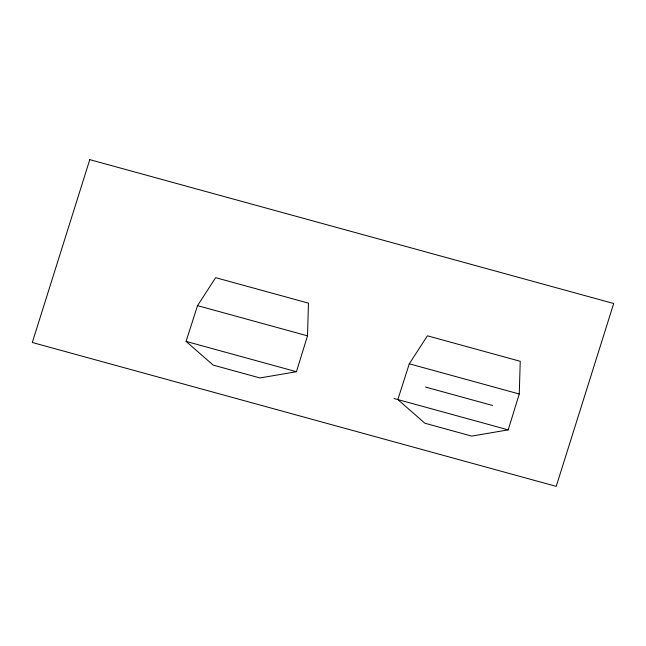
<?xml version="1.0" encoding="UTF-8"?>
<svg xmlns="http://www.w3.org/2000/svg" width="646" height="646" viewBox="0 0 646 646"><rect width="100%" height="100%" fill="white"/><g stroke="black" fill="none" stroke-linecap="round" stroke-linejoin="round"><path stroke-width="0.97" d="M307.504 335.839L308.465 303.144L215.643 277.659L197.531 305.639L186.072 341.403L213.14 365.095L259.967 377.95L296.441 371.716L307.504 335.839L197.531 305.639M519.271 393.995L520.232 361.3L427.41 335.807L409.289 363.795L397.839 399.559L424.907 423.243L471.725 436.107L508.2 429.865L519.271 393.995L409.289 363.795M425.48 387.051L492.599 405.486M186.072 341.403L296.441 371.716M394.052 398.517L508.2 429.865M89.786 159.643L32.3 342.485L556.214 486.357L613.7 303.515L89.786 159.643"/></g></svg>
